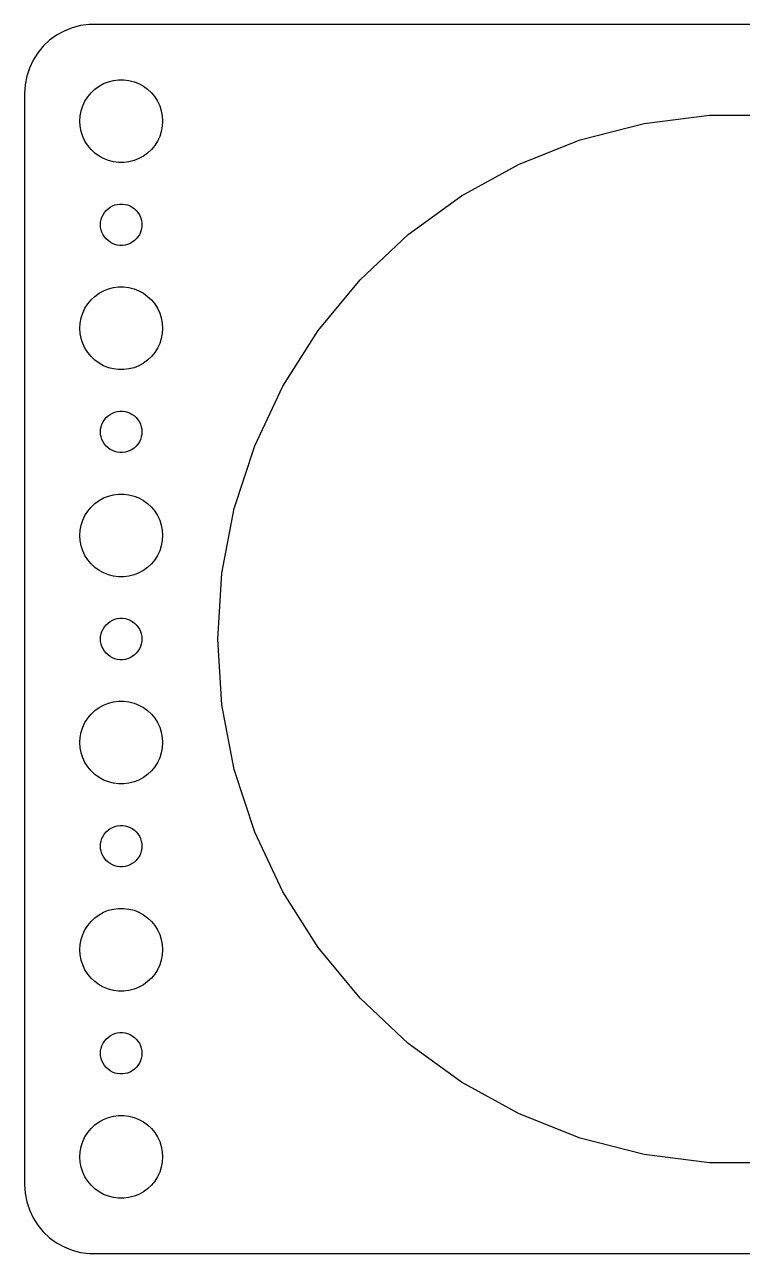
# Model space of a CAD drawing. Header units: metres. Extents: x -52 to 52, y -44 to 44.
# Drawn here: x -52 to 0, y -44.5 to 44.5 of the extents above; entities that cross this region are included whole.
import ezdxf

# ---------------------------------------------------------------- set-up
doc = ezdxf.new("R2010")
doc.units = ezdxf.units.M

msp = doc.modelspace()

# ---------------------------------------------------------------- linework, layer by layer
for p, q in [((-47.3139, 44.4901), (-47.9369, 44.4114)), ((47.3139, 44.4901), (-47.3139, 44.4901)), ((-49.6791, 43.7216), (-50.1871, 43.3526)), ((-49.1289, 44.0241), (-49.6791, 43.7216)), ((-48.5451, 44.2553), (-49.1289, 44.0241)), ((-47.9369, 44.4114), (-48.5451, 44.2553)), ((-50.6448, 42.9227), (-51.0451, 42.4389)), ((-50.1871, 43.3526), (-50.6448, 42.9227)), ((-51.3815, 41.9088), (-51.6489, 41.3406)), ((-51.0451, 42.4389), (-51.3815, 41.9088)), ((-51.6489, 41.3406), (-51.8429, 40.7434)), ((-51.9606, 40.1267), (-52, 39.5)), ((-51.8429, 40.7434), (-51.9606, 40.1267)), ((-46.6075, 40.033), (-46.2773, 40.2145)), ((-46.2773, 40.2145), (-45.927, 40.3532)), ((-45.927, 40.3532), (-45.5621, 40.4469)), ((-45.5621, 40.4469), (-45.1884, 40.4941)), ((-45.1884, 40.4941), (-44.8116, 40.4941)), ((-44.8116, 40.4941), (-44.4379, 40.4469)), ((-44.4379, 40.4469), (-44.0729, 40.3532)), ((-44.0729, 40.3532), (-43.7227, 40.2145)), ((-43.7227, 40.2145), (-43.3925, 40.033)), ((-52, 39.5), (-52, -39.5)), ((-47.6289, 38.9453), (-47.427, 39.2634)), ((-47.427, 39.2634), (-47.1869, 39.5536)), ((-47.1869, 39.5536), (-46.9123, 39.8115)), ((-46.9123, 39.8115), (-46.6075, 40.033)), ((-43.3925, 40.033), (-43.0877, 39.8115)), ((-43.0877, 39.8115), (-42.8131, 39.5536)), ((-42.8131, 39.5536), (-42.5729, 39.2634)), ((-42.5729, 39.2634), (-42.3711, 38.9453)), ((-47.9057, 38.2461), (-47.7893, 38.6044)), ((-47.7893, 38.6044), (-47.6289, 38.9453)), ((-42.3711, 38.9453), (-42.2107, 38.6044)), ((-42.2107, 38.6044), (-42.0942, 38.2461)), ((-48, 37.5), (-47.9763, 37.876)), ((-47.9763, 37.124), (-48, 37.5)), ((-47.9763, 37.876), (-47.9057, 38.2461)), ((-42.0942, 38.2461), (-42.0237, 37.876)), ((-42.0237, 37.876), (-42, 37.5)), ((-42, 37.5), (-42.0237, 37.124)), ((-7.12048, 37.3269), (-2.38603, 37.925)), ((-2.38603, 37.925), (2.38603, 37.925)), ((-47.9057, 36.7539), (-47.9763, 37.124)), ((-47.7893, 36.3956), (-47.9057, 36.7539)), ((-42.0942, 36.7539), (-42.2107, 36.3956)), ((-42.0237, 37.124), (-42.0942, 36.7539)), ((-11.7426, 36.1401), (-7.12048, 37.3269)), ((-47.6289, 36.0547), (-47.7893, 36.3956)), ((-47.427, 35.7366), (-47.6289, 36.0547)), ((-47.1869, 35.4464), (-47.427, 35.7366)), ((-42.5729, 35.7366), (-42.8131, 35.4464)), ((-42.3711, 36.0547), (-42.5729, 35.7366)), ((-42.2107, 36.3956), (-42.3711, 36.0547)), ((-16.1796, 34.3834), (-11.7426, 36.1401)), ((-46.9123, 35.1885), (-47.1869, 35.4464)), ((-46.6075, 34.967), (-46.9123, 35.1885)), ((-46.2773, 34.7855), (-46.6075, 34.967)), ((-45.927, 34.6468), (-46.2773, 34.7855)), ((-43.7227, 34.7855), (-44.0729, 34.6468)), ((-43.3925, 34.967), (-43.7227, 34.7855)), ((-43.0877, 35.1885), (-43.3925, 34.967)), ((-42.8131, 35.4464), (-43.0877, 35.1885)), ((-45.5621, 34.5531), (-45.927, 34.6468)), ((-45.1884, 34.5059), (-45.5621, 34.5531)), ((-44.8116, 34.5059), (-45.1884, 34.5059)), ((-44.4379, 34.5531), (-44.8116, 34.5059)), ((-44.0729, 34.6468), (-44.4379, 34.5531)), ((-20.3614, 32.0845), (-16.1796, 34.3834)), ((-24.2221, 29.2795), (-20.3614, 32.0845)), ((-46.0934, 31.0268), (-45.9561, 31.1558)), ((-45.9561, 31.1558), (-45.8037, 31.2665)), ((-45.8037, 31.2665), (-45.6387, 31.3572)), ((-45.6387, 31.3572), (-45.4635, 31.4266)), ((-45.4635, 31.4266), (-45.2811, 31.4734)), ((-45.2811, 31.4734), (-45.0942, 31.497)), ((-45.0942, 31.497), (-44.9058, 31.497)), ((-44.9058, 31.497), (-44.7189, 31.4734)), ((-44.7189, 31.4734), (-44.5365, 31.4266)), ((-44.5365, 31.4266), (-44.3613, 31.3572)), ((-44.3613, 31.3572), (-44.1963, 31.2665)), ((-44.1963, 31.2665), (-44.0439, 31.1558)), ((-44.0439, 31.1558), (-43.9065, 31.0268)), ((-46.4882, 30.188), (-46.4529, 30.373)), ((-46.4529, 30.373), (-46.3947, 30.5522)), ((-46.3947, 30.5522), (-46.3145, 30.7226)), ((-46.3145, 30.7226), (-46.2135, 30.8817)), ((-46.2135, 30.8817), (-46.0934, 31.0268)), ((-43.9065, 31.0268), (-43.7865, 30.8817)), ((-43.7865, 30.8817), (-43.6855, 30.7226)), ((-43.6855, 30.7226), (-43.6053, 30.5522)), ((-43.6053, 30.5522), (-43.5471, 30.373)), ((-43.5471, 30.373), (-43.5118, 30.188)), ((-46.5, 30), (-46.4882, 30.188)), ((-46.4882, 29.812), (-46.5, 30)), ((-46.4529, 29.627), (-46.4882, 29.812)), ((-46.3947, 29.4478), (-46.4529, 29.627)), ((-46.3145, 29.2774), (-46.3947, 29.4478)), ((-43.6053, 29.4478), (-43.6855, 29.2774)), ((-43.5471, 29.627), (-43.6053, 29.4478)), ((-43.5118, 29.812), (-43.5471, 29.627)), ((-43.5118, 30.188), (-43.5, 30)), ((-43.5, 30), (-43.5118, 29.812)), ((-46.2135, 29.1183), (-46.3145, 29.2774)), ((-46.0934, 28.9732), (-46.2135, 29.1183)), ((-45.9561, 28.8442), (-46.0934, 28.9732)), ((-45.8037, 28.7335), (-45.9561, 28.8442)), ((-45.6387, 28.6427), (-45.8037, 28.7335)), ((-45.4635, 28.5734), (-45.6387, 28.6427)), ((-45.2811, 28.5266), (-45.4635, 28.5734)), ((-45.0942, 28.503), (-45.2811, 28.5266)), ((-44.9058, 28.503), (-45.0942, 28.503)), ((-44.7189, 28.5266), (-44.9058, 28.503)), ((-44.5365, 28.5734), (-44.7189, 28.5266)), ((-44.3613, 28.6427), (-44.5365, 28.5734)), ((-44.1963, 28.7335), (-44.3613, 28.6427)), ((-44.0439, 28.8442), (-44.1963, 28.7335)), ((-43.9065, 28.9732), (-44.0439, 28.8442)), ((-43.7865, 29.1183), (-43.9065, 28.9732)), ((-43.6855, 29.2774), (-43.7865, 29.1183)), ((-27.7008, 26.0128), (-24.2221, 29.2795)), ((-30.7426, 22.3358), (-27.7008, 26.0128)), ((-46.9123, 24.8115), (-46.6075, 25.033)), ((-46.6075, 25.033), (-46.2773, 25.2145)), ((-46.2773, 25.2145), (-45.927, 25.3532)), ((-45.927, 25.3532), (-45.5621, 25.4469)), ((-45.5621, 25.4469), (-45.1884, 25.4941)), ((-45.1884, 25.4941), (-44.8116, 25.4941)), ((-44.8116, 25.4941), (-44.4379, 25.4469)), ((-44.4379, 25.4469), (-44.0729, 25.3532)), ((-44.0729, 25.3532), (-43.7227, 25.2145)), ((-43.7227, 25.2145), (-43.3925, 25.033)), ((-43.3925, 25.033), (-43.0877, 24.8115)), ((-47.6289, 23.9453), (-47.427, 24.2634)), ((-47.427, 24.2634), (-47.1869, 24.5536)), ((-47.1869, 24.5536), (-46.9123, 24.8115)), ((-43.0877, 24.8115), (-42.8131, 24.5536)), ((-42.8131, 24.5536), (-42.5729, 24.2634)), ((-42.5729, 24.2634), (-42.3711, 23.9453)), ((-47.9763, 22.876), (-47.9057, 23.2461)), ((-47.9057, 23.2461), (-47.7893, 23.6044)), ((-47.7893, 23.6044), (-47.6289, 23.9453)), ((-42.3711, 23.9453), (-42.2107, 23.6044)), ((-42.2107, 23.6044), (-42.0942, 23.2461)), ((-42.0942, 23.2461), (-42.0237, 22.876)), ((-48, 22.5), (-47.9763, 22.876)), ((-47.9763, 22.124), (-48, 22.5)), ((-42.0237, 22.876), (-42, 22.5)), ((-42, 22.5), (-42.0237, 22.124)), ((-33.2997, 18.3066), (-30.7426, 22.3358)), ((-47.9057, 21.7539), (-47.9763, 22.124)), ((-47.7893, 21.3956), (-47.9057, 21.7539)), ((-47.6289, 21.0547), (-47.7893, 21.3956)), ((-42.2107, 21.3956), (-42.3711, 21.0547)), ((-42.0942, 21.7539), (-42.2107, 21.3956)), ((-42.0237, 22.124), (-42.0942, 21.7539)), ((-47.427, 20.7366), (-47.6289, 21.0547)), ((-47.1869, 20.4464), (-47.427, 20.7366)), ((-42.5729, 20.7366), (-42.8131, 20.4464)), ((-42.3711, 21.0547), (-42.5729, 20.7366)), ((-46.9123, 20.1884), (-47.1869, 20.4464)), ((-46.6075, 19.967), (-46.9123, 20.1884)), ((-46.2773, 19.7855), (-46.6075, 19.967)), ((-45.927, 19.6468), (-46.2773, 19.7855)), ((-45.5621, 19.5531), (-45.927, 19.6468)), ((-44.0729, 19.6468), (-44.4379, 19.5531)), ((-43.7227, 19.7855), (-44.0729, 19.6468)), ((-43.3925, 19.967), (-43.7227, 19.7855)), ((-43.0877, 20.1884), (-43.3925, 19.967)), ((-42.8131, 20.4464), (-43.0877, 20.1884)), ((-45.1884, 19.5059), (-45.5621, 19.5531)), ((-44.8116, 19.5059), (-45.1884, 19.5059)), ((-44.4379, 19.5531), (-44.8116, 19.5059)), ((-35.3315, 13.9887), (-33.2997, 18.3066)), ((-46.2135, 15.8817), (-46.0934, 16.0268)), ((-46.0934, 16.0268), (-45.9561, 16.1558)), ((-45.9561, 16.1558), (-45.8037, 16.2665)), ((-45.8037, 16.2665), (-45.6387, 16.3572)), ((-45.6387, 16.3572), (-45.4635, 16.4266)), ((-45.4635, 16.4266), (-45.2811, 16.4734)), ((-45.2811, 16.4734), (-45.0942, 16.497)), ((-45.0942, 16.497), (-44.9058, 16.497)), ((-44.9058, 16.497), (-44.7189, 16.4734)), ((-44.7189, 16.4734), (-44.5365, 16.4266)), ((-44.5365, 16.4266), (-44.3613, 16.3572)), ((-44.3613, 16.3572), (-44.1963, 16.2665)), ((-44.1963, 16.2665), (-44.0439, 16.1558)), ((-44.0439, 16.1558), (-43.9065, 16.0268)), ((-43.9065, 16.0268), (-43.7865, 15.8817)), ((-46.5, 15), (-46.4882, 15.188)), ((-46.4882, 15.188), (-46.4529, 15.373)), ((-46.4529, 15.373), (-46.3947, 15.5522)), ((-46.3947, 15.5522), (-46.3145, 15.7226)), ((-46.3145, 15.7226), (-46.2135, 15.8817)), ((-43.7865, 15.8817), (-43.6855, 15.7226)), ((-43.6855, 15.7226), (-43.6053, 15.5522)), ((-43.6053, 15.5522), (-43.5471, 15.373)), ((-43.5471, 15.373), (-43.5118, 15.188)), ((-43.5118, 15.188), (-43.5, 15)), ((-46.4882, 14.812), (-46.5, 15)), ((-46.4529, 14.627), (-46.4882, 14.812)), ((-46.3947, 14.4478), (-46.4529, 14.627)), ((-46.3145, 14.2774), (-46.3947, 14.4478)), ((-46.2135, 14.1183), (-46.3145, 14.2774)), ((-43.6855, 14.2774), (-43.7865, 14.1183)), ((-43.6053, 14.4478), (-43.6855, 14.2774)), ((-43.5471, 14.627), (-43.6053, 14.4478)), ((-43.5118, 14.812), (-43.5471, 14.627)), ((-43.5, 15), (-43.5118, 14.812)), ((-46.0934, 13.9732), (-46.2135, 14.1183)), ((-45.9561, 13.8442), (-46.0934, 13.9732)), ((-45.8037, 13.7335), (-45.9561, 13.8442)), ((-45.6387, 13.6427), (-45.8037, 13.7335)), ((-45.4635, 13.5734), (-45.6387, 13.6427)), ((-45.2811, 13.5266), (-45.4635, 13.5734)), ((-45.0942, 13.5029), (-45.2811, 13.5266)), ((-44.9058, 13.5029), (-45.0942, 13.5029)), ((-44.7189, 13.5266), (-44.9058, 13.5029)), ((-44.5365, 13.5734), (-44.7189, 13.5266)), ((-44.3613, 13.6427), (-44.5365, 13.5734)), ((-44.1963, 13.7335), (-44.3613, 13.6427)), ((-44.0439, 13.8442), (-44.1963, 13.7335)), ((-43.9065, 13.9732), (-44.0439, 13.8442)), ((-43.7865, 14.1183), (-43.9065, 13.9732)), ((-36.8062, 9.45021), (-35.3315, 13.9887)), ((-47.1869, 9.55363), (-46.9123, 9.81154)), ((-46.9123, 9.81154), (-46.6075, 10.033)), ((-46.6075, 10.033), (-46.2773, 10.2145)), ((-46.2773, 10.2145), (-45.927, 10.3532)), ((-45.927, 10.3532), (-45.5621, 10.4469)), ((-45.5621, 10.4469), (-45.1884, 10.4941)), ((-45.1884, 10.4941), (-44.8116, 10.4941)), ((-44.8116, 10.4941), (-44.4379, 10.4469)), ((-44.4379, 10.4469), (-44.0729, 10.3532)), ((-44.0729, 10.3532), (-43.7227, 10.2145)), ((-43.7227, 10.2145), (-43.3925, 10.033)), ((-43.3925, 10.033), (-43.0877, 9.81154)), ((-43.0877, 9.81154), (-42.8131, 9.55363)), ((-47.7893, 8.60437), (-47.6289, 8.94525)), ((-47.6289, 8.94525), (-47.427, 9.26335)), ((-47.427, 9.26335), (-47.1869, 9.55363)), ((-42.8131, 9.55363), (-42.5729, 9.26335)), ((-42.5729, 9.26335), (-42.3711, 8.94525)), ((-42.3711, 8.94525), (-42.2107, 8.60437)), ((-37.7003, 4.76265), (-36.8062, 9.45021)), ((-47.9763, 7.87599), (-47.9057, 8.24606)), ((-47.9057, 8.24606), (-47.7893, 8.60437)), ((-42.2107, 8.60437), (-42.0942, 8.24606)), ((-42.0942, 8.24606), (-42.0237, 7.87599)), ((-48, 7.5), (-47.9763, 7.87599)), ((-47.9763, 7.12399), (-48, 7.5)), ((-47.9057, 6.75392), (-47.9763, 7.12399)), ((-42.0237, 7.12399), (-42.0942, 6.75392)), ((-42.0237, 7.87599), (-42, 7.5)), ((-42, 7.5), (-42.0237, 7.12399)), ((-47.7893, 6.39561), (-47.9057, 6.75392)), ((-47.6289, 6.05473), (-47.7893, 6.39561)), ((-42.2107, 6.39561), (-42.3711, 6.05473)), ((-42.0942, 6.75392), (-42.2107, 6.39561)), ((-47.427, 5.73663), (-47.6289, 6.05473)), ((-47.1869, 5.44635), (-47.427, 5.73663)), ((-46.9123, 5.18845), (-47.1869, 5.44635)), ((-42.8131, 5.44635), (-43.0877, 5.18845)), ((-42.5729, 5.73663), (-42.8131, 5.44635)), ((-42.3711, 6.05473), (-42.5729, 5.73663)), ((-46.6075, 4.96701), (-46.9123, 5.18845)), ((-46.2773, 4.78551), (-46.6075, 4.96701)), ((-45.927, 4.64682), (-46.2773, 4.78551)), ((-45.5621, 4.55313), (-45.927, 4.64682)), ((-45.1884, 4.50591), (-45.5621, 4.55313)), ((-44.8116, 4.50591), (-45.1884, 4.50591)), ((-44.4379, 4.55313), (-44.8116, 4.50591)), ((-44.0729, 4.64682), (-44.4379, 4.55313)), ((-43.7227, 4.78551), (-44.0729, 4.64682)), ((-43.3925, 4.96701), (-43.7227, 4.78551)), ((-43.0877, 5.18845), (-43.3925, 4.96701)), ((-38, 0), (-37.7003, 4.76265)), ((-46.2135, 0.88167), (-46.0934, 1.02681)), ((-46.0934, 1.02681), (-45.9561, 1.15576)), ((-45.9561, 1.15576), (-45.8037, 1.26648)), ((-45.8037, 1.26648), (-45.6387, 1.35724)), ((-45.6387, 1.35724), (-45.4635, 1.42657)), ((-45.4635, 1.42657), (-45.2811, 1.47342)), ((-45.2811, 1.47342), (-45.0942, 1.49704)), ((-45.0942, 1.49704), (-44.9058, 1.49704)), ((-44.9058, 1.49704), (-44.7189, 1.47342)), ((-44.7189, 1.47342), (-44.5365, 1.42657)), ((-44.5365, 1.42657), (-44.3613, 1.35724)), ((-44.3613, 1.35724), (-44.1963, 1.26648)), ((-44.1963, 1.26648), (-44.0439, 1.15576)), ((-44.0439, 1.15576), (-43.9065, 1.02681)), ((-43.9065, 1.02681), (-43.7865, 0.88167)), ((-46.5, 0), (-46.4882, 0.18799)), ((-46.4882, -0.18799), (-46.5, 0)), ((-46.4882, 0.18799), (-46.4529, 0.37303)), ((-46.4529, 0.37303), (-46.3947, 0.55219)), ((-46.3947, 0.55219), (-46.3145, 0.72263)), ((-46.3145, 0.72263), (-46.2135, 0.88167)), ((-43.7865, 0.88167), (-43.6855, 0.72263)), ((-43.6855, 0.72263), (-43.6053, 0.55219)), ((-43.6053, 0.55219), (-43.5471, 0.37303)), ((-43.5471, 0.37303), (-43.5118, 0.18799)), ((-43.5118, 0.18799), (-43.5, 0)), ((-43.5, 0), (-43.5118, -0.18799)), ((-37.7003, -4.76265), (-38, 0)), ((-46.4529, -0.37303), (-46.4882, -0.18799)), ((-46.3947, -0.55219), (-46.4529, -0.37303)), ((-46.3145, -0.72263), (-46.3947, -0.55219)), ((-46.2135, -0.88167), (-46.3145, -0.72263)), ((-46.0934, -1.02681), (-46.2135, -0.88167)), ((-43.7865, -0.88167), (-43.9065, -1.02681)), ((-43.6855, -0.72263), (-43.7865, -0.88167)), ((-43.6053, -0.55219), (-43.6855, -0.72263)), ((-43.5471, -0.37303), (-43.6053, -0.55219)), ((-43.5118, -0.18799), (-43.5471, -0.37303)), ((-45.9561, -1.15576), (-46.0934, -1.02681)), ((-45.8037, -1.26648), (-45.9561, -1.15576)), ((-45.6387, -1.35724), (-45.8037, -1.26648)), ((-45.4635, -1.42657), (-45.6387, -1.35724)), ((-45.2811, -1.47342), (-45.4635, -1.42657)), ((-45.0942, -1.49704), (-45.2811, -1.47342)), ((-44.9058, -1.49704), (-45.0942, -1.49704)), ((-44.7189, -1.47342), (-44.9058, -1.49704)), ((-44.5365, -1.42657), (-44.7189, -1.47342)), ((-44.3613, -1.35724), (-44.5365, -1.42657)), ((-44.1963, -1.26648), (-44.3613, -1.35724)), ((-44.0439, -1.15576), (-44.1963, -1.26648)), ((-43.9065, -1.02681), (-44.0439, -1.15576)), ((-47.1869, -5.44635), (-46.9123, -5.18845)), ((-46.9123, -5.18845), (-46.6075, -4.96701)), ((-46.6075, -4.96701), (-46.2773, -4.78551)), ((-46.2773, -4.78551), (-45.927, -4.64682)), ((-45.927, -4.64682), (-45.5621, -4.55313)), ((-45.5621, -4.55313), (-45.1884, -4.50591)), ((-45.1884, -4.50591), (-44.8116, -4.50591)), ((-44.8116, -4.50591), (-44.4379, -4.55313)), ((-44.4379, -4.55313), (-44.0729, -4.64682)), ((-44.0729, -4.64682), (-43.7227, -4.78551)), ((-43.7227, -4.78551), (-43.3925, -4.96701)), ((-43.3925, -4.96701), (-43.0877, -5.18845)), ((-43.0877, -5.18845), (-42.8131, -5.44635)), ((-36.8062, -9.45021), (-37.7003, -4.76265)), ((-47.7893, -6.39561), (-47.6289, -6.05473)), ((-47.6289, -6.05473), (-47.427, -5.73663)), ((-47.427, -5.73663), (-47.1869, -5.44635)), ((-42.8131, -5.44635), (-42.5729, -5.73663)), ((-42.5729, -5.73663), (-42.3711, -6.05473)), ((-42.3711, -6.05473), (-42.2107, -6.39561)), ((-47.9763, -7.12399), (-47.9057, -6.75392)), ((-47.9057, -6.75392), (-47.7893, -6.39561)), ((-42.2107, -6.39561), (-42.0942, -6.75392)), ((-42.0942, -6.75392), (-42.0237, -7.12399)), ((-48, -7.5), (-47.9763, -7.12399)), ((-47.9763, -7.87599), (-48, -7.5)), ((-47.9057, -8.24606), (-47.9763, -7.87599)), ((-42.0237, -7.87599), (-42.0942, -8.24606)), ((-42.0237, -7.12399), (-42, -7.5)), ((-42, -7.5), (-42.0237, -7.87599)), ((-47.7893, -8.60437), (-47.9057, -8.24606)), ((-47.6289, -8.94525), (-47.7893, -8.60437)), ((-42.2107, -8.60437), (-42.3711, -8.94525)), ((-42.0942, -8.24606), (-42.2107, -8.60437)), ((-47.427, -9.26335), (-47.6289, -8.94525)), ((-47.1869, -9.55363), (-47.427, -9.26335)), ((-46.9123, -9.81154), (-47.1869, -9.55363)), ((-42.8131, -9.55363), (-43.0877, -9.81154)), ((-42.5729, -9.26335), (-42.8131, -9.55363)), ((-42.3711, -8.94525), (-42.5729, -9.26335)), ((-35.3315, -13.9887), (-36.8062, -9.45021)), ((-46.6075, -10.033), (-46.9123, -9.81154)), ((-46.2773, -10.2145), (-46.6075, -10.033)), ((-45.927, -10.3532), (-46.2773, -10.2145)), ((-45.5621, -10.4469), (-45.927, -10.3532)), ((-45.1884, -10.4941), (-45.5621, -10.4469)), ((-44.8116, -10.4941), (-45.1884, -10.4941)), ((-44.4379, -10.4469), (-44.8116, -10.4941)), ((-44.0729, -10.3532), (-44.4379, -10.4469)), ((-43.7227, -10.2145), (-44.0729, -10.3532)), ((-43.3925, -10.033), (-43.7227, -10.2145)), ((-43.0877, -9.81154), (-43.3925, -10.033)), ((-46.3145, -14.2774), (-46.2135, -14.1183)), ((-46.2135, -14.1183), (-46.0934, -13.9732)), ((-46.0934, -13.9732), (-45.9561, -13.8442)), ((-45.9561, -13.8442), (-45.8037, -13.7335)), ((-45.8037, -13.7335), (-45.6387, -13.6427)), ((-45.6387, -13.6427), (-45.4635, -13.5734)), ((-45.4635, -13.5734), (-45.2811, -13.5266)), ((-45.2811, -13.5266), (-45.0942, -13.5029)), ((-45.0942, -13.5029), (-44.9058, -13.5029)), ((-44.9058, -13.5029), (-44.7189, -13.5266)), ((-44.7189, -13.5266), (-44.5365, -13.5734)), ((-44.5365, -13.5734), (-44.3613, -13.6427)), ((-44.3613, -13.6427), (-44.1963, -13.7335)), ((-44.1963, -13.7335), (-44.0439, -13.8442)), ((-44.0439, -13.8442), (-43.9065, -13.9732)), ((-43.9065, -13.9732), (-43.7865, -14.1183)), ((-43.7865, -14.1183), (-43.6855, -14.2774)), ((-33.2997, -18.3066), (-35.3315, -13.9887)), ((-46.5, -15), (-46.4882, -14.812)), ((-46.4882, -15.188), (-46.5, -15)), ((-46.4882, -14.812), (-46.4529, -14.627)), ((-46.4529, -14.627), (-46.3947, -14.4478)), ((-46.3947, -14.4478), (-46.3145, -14.2774)), ((-43.6855, -14.2774), (-43.6053, -14.4478)), ((-43.6053, -14.4478), (-43.5471, -14.627)), ((-43.5471, -14.627), (-43.5118, -14.812)), ((-43.5118, -14.812), (-43.5, -15)), ((-43.5, -15), (-43.5118, -15.188)), ((-46.4529, -15.373), (-46.4882, -15.188)), ((-46.3947, -15.5522), (-46.4529, -15.373)), ((-46.3145, -15.7226), (-46.3947, -15.5522)), ((-46.2135, -15.8817), (-46.3145, -15.7226)), ((-46.0934, -16.0268), (-46.2135, -15.8817)), ((-43.7865, -15.8817), (-43.9065, -16.0268)), ((-43.6855, -15.7226), (-43.7865, -15.8817)), ((-43.6053, -15.5522), (-43.6855, -15.7226)), ((-43.5471, -15.373), (-43.6053, -15.5522)), ((-43.5118, -15.188), (-43.5471, -15.373)), ((-45.9561, -16.1558), (-46.0934, -16.0268)), ((-45.8037, -16.2665), (-45.9561, -16.1558)), ((-45.6387, -16.3572), (-45.8037, -16.2665)), ((-45.4635, -16.4266), (-45.6387, -16.3572)), ((-45.2811, -16.4734), (-45.4635, -16.4266)), ((-45.0942, -16.497), (-45.2811, -16.4734)), ((-44.9058, -16.497), (-45.0942, -16.497)), ((-44.7189, -16.4734), (-44.9058, -16.497)), ((-44.5365, -16.4266), (-44.7189, -16.4734)), ((-44.3613, -16.3572), (-44.5365, -16.4266)), ((-44.1963, -16.2665), (-44.3613, -16.3572)), ((-44.0439, -16.1558), (-44.1963, -16.2665)), ((-43.9065, -16.0268), (-44.0439, -16.1558)), ((-30.7426, -22.3358), (-33.2997, -18.3066)), ((-45.927, -19.6468), (-45.5621, -19.5531)), ((-45.5621, -19.5531), (-45.1884, -19.5059)), ((-45.1884, -19.5059), (-44.8116, -19.5059)), ((-44.8116, -19.5059), (-44.4379, -19.5531)), ((-44.4379, -19.5531), (-44.0729, -19.6468)), ((-47.427, -20.7366), (-47.1869, -20.4464)), ((-47.1869, -20.4464), (-46.9123, -20.1884)), ((-46.9123, -20.1884), (-46.6075, -19.967)), ((-46.6075, -19.967), (-46.2773, -19.7855)), ((-46.2773, -19.7855), (-45.927, -19.6468)), ((-44.0729, -19.6468), (-43.7227, -19.7855)), ((-43.7227, -19.7855), (-43.3925, -19.967)), ((-43.3925, -19.967), (-43.0877, -20.1884)), ((-43.0877, -20.1884), (-42.8131, -20.4464)), ((-42.8131, -20.4464), (-42.5729, -20.7366)), ((-47.7893, -21.3956), (-47.6289, -21.0547)), ((-47.6289, -21.0547), (-47.427, -20.7366)), ((-42.5729, -20.7366), (-42.3711, -21.0547)), ((-42.3711, -21.0547), (-42.2107, -21.3956)), ((-48, -22.5), (-47.9763, -22.124)), ((-47.9763, -22.124), (-47.9057, -21.7539)), ((-47.9057, -21.7539), (-47.7893, -21.3956)), ((-42.2107, -21.3956), (-42.0942, -21.7539)), ((-42.0942, -21.7539), (-42.0237, -22.124)), ((-42.0237, -22.124), (-42, -22.5)), ((-47.9763, -22.876), (-48, -22.5)), ((-47.9057, -23.2461), (-47.9763, -22.876)), ((-42.0237, -22.876), (-42.0942, -23.2461)), ((-42, -22.5), (-42.0237, -22.876)), ((-27.7008, -26.0128), (-30.7426, -22.3358)), ((-47.7893, -23.6044), (-47.9057, -23.2461)), ((-47.6289, -23.9453), (-47.7893, -23.6044)), ((-47.427, -24.2634), (-47.6289, -23.9453)), ((-42.3711, -23.9453), (-42.5729, -24.2634)), ((-42.2107, -23.6044), (-42.3711, -23.9453)), ((-42.0942, -23.2461), (-42.2107, -23.6044)), ((-47.1869, -24.5536), (-47.427, -24.2634)), ((-46.9123, -24.8115), (-47.1869, -24.5536)), ((-46.6075, -25.033), (-46.9123, -24.8115)), ((-43.0877, -24.8115), (-43.3925, -25.033)), ((-42.8131, -24.5536), (-43.0877, -24.8115)), ((-42.5729, -24.2634), (-42.8131, -24.5536)), ((-46.2773, -25.2145), (-46.6075, -25.033)), ((-45.927, -25.3532), (-46.2773, -25.2145)), ((-45.5621, -25.4469), (-45.927, -25.3532)), ((-45.1884, -25.4941), (-45.5621, -25.4469)), ((-44.8116, -25.4941), (-45.1884, -25.4941)), ((-44.4379, -25.4469), (-44.8116, -25.4941)), ((-44.0729, -25.3532), (-44.4379, -25.4469)), ((-43.7227, -25.2145), (-44.0729, -25.3532)), ((-43.3925, -25.033), (-43.7227, -25.2145)), ((-24.2221, -29.2795), (-27.7008, -26.0128)), ((-46.3947, -29.4478), (-46.3145, -29.2774)), ((-46.3145, -29.2774), (-46.2135, -29.1183)), ((-46.2135, -29.1183), (-46.0934, -28.9732)), ((-46.0934, -28.9732), (-45.9561, -28.8442)), ((-45.9561, -28.8442), (-45.8037, -28.7335)), ((-45.8037, -28.7335), (-45.6387, -28.6427)), ((-45.6387, -28.6427), (-45.4635, -28.5734)), ((-45.4635, -28.5734), (-45.2811, -28.5266)), ((-45.2811, -28.5266), (-45.0942, -28.503)), ((-45.0942, -28.503), (-44.9058, -28.503)), ((-44.9058, -28.503), (-44.7189, -28.5266)), ((-44.7189, -28.5266), (-44.5365, -28.5734)), ((-44.5365, -28.5734), (-44.3613, -28.6427)), ((-44.3613, -28.6427), (-44.1963, -28.7335)), ((-44.1963, -28.7335), (-44.0439, -28.8442)), ((-44.0439, -28.8442), (-43.9065, -28.9732)), ((-43.9065, -28.9732), (-43.7865, -29.1183)), ((-43.7865, -29.1183), (-43.6855, -29.2774)), ((-43.6855, -29.2774), (-43.6053, -29.4478)), ((-20.3614, -32.0845), (-24.2221, -29.2795)), ((-46.5, -30), (-46.4882, -29.812)), ((-46.4882, -30.188), (-46.5, -30)), ((-46.4882, -29.812), (-46.4529, -29.627)), ((-46.4529, -30.373), (-46.4882, -30.188)), ((-46.4529, -29.627), (-46.3947, -29.4478)), ((-43.6053, -29.4478), (-43.5471, -29.627)), ((-43.5471, -29.627), (-43.5118, -29.812)), ((-43.5118, -30.188), (-43.5471, -30.373)), ((-43.5118, -29.812), (-43.5, -30)), ((-43.5, -30), (-43.5118, -30.188)), ((-46.3947, -30.5522), (-46.4529, -30.373)), ((-46.3145, -30.7226), (-46.3947, -30.5522)), ((-46.2135, -30.8817), (-46.3145, -30.7226)), ((-46.0934, -31.0268), (-46.2135, -30.8817)), ((-45.9561, -31.1558), (-46.0934, -31.0268)), ((-43.9065, -31.0268), (-44.0439, -31.1558)), ((-43.7865, -30.8817), (-43.9065, -31.0268)), ((-43.6855, -30.7226), (-43.7865, -30.8817)), ((-43.6053, -30.5522), (-43.6855, -30.7226)), ((-43.5471, -30.373), (-43.6053, -30.5522)), ((-45.8037, -31.2665), (-45.9561, -31.1558)), ((-45.6387, -31.3572), (-45.8037, -31.2665)), ((-45.4635, -31.4266), (-45.6387, -31.3572)), ((-45.2811, -31.4734), (-45.4635, -31.4266)), ((-45.0942, -31.497), (-45.2811, -31.4734)), ((-44.9058, -31.497), (-45.0942, -31.497)), ((-44.7189, -31.4734), (-44.9058, -31.497)), ((-44.5365, -31.4266), (-44.7189, -31.4734)), ((-44.3613, -31.3572), (-44.5365, -31.4266)), ((-44.1963, -31.2665), (-44.3613, -31.3572)), ((-44.0439, -31.1558), (-44.1963, -31.2665)), ((-16.1796, -34.3834), (-20.3614, -32.0845)), ((-46.2773, -34.7855), (-45.927, -34.6468)), ((-45.927, -34.6468), (-45.5621, -34.5531)), ((-45.5621, -34.5531), (-45.1884, -34.5059)), ((-45.1884, -34.5059), (-44.8116, -34.5059)), ((-44.8116, -34.5059), (-44.4379, -34.5531)), ((-44.4379, -34.5531), (-44.0729, -34.6468)), ((-44.0729, -34.6468), (-43.7227, -34.7855)), ((-11.7426, -36.1401), (-16.1796, -34.3834)), ((-47.427, -35.7366), (-47.1869, -35.4464)), ((-47.1869, -35.4464), (-46.9123, -35.1885)), ((-46.9123, -35.1885), (-46.6075, -34.967)), ((-46.6075, -34.967), (-46.2773, -34.7855)), ((-43.7227, -34.7855), (-43.3925, -34.967)), ((-43.3925, -34.967), (-43.0877, -35.1885)), ((-43.0877, -35.1885), (-42.8131, -35.4464)), ((-42.8131, -35.4464), (-42.5729, -35.7366)), ((-47.9057, -36.7539), (-47.7893, -36.3956)), ((-47.7893, -36.3956), (-47.6289, -36.0547)), ((-47.6289, -36.0547), (-47.427, -35.7366)), ((-42.5729, -35.7366), (-42.3711, -36.0547)), ((-42.3711, -36.0547), (-42.2107, -36.3956)), ((-42.2107, -36.3956), (-42.0942, -36.7539)), ((-7.12048, -37.3269), (-11.7426, -36.1401)), ((-48, -37.5), (-47.9763, -37.124)), ((-47.9763, -37.124), (-47.9057, -36.7539)), ((-42.0942, -36.7539), (-42.0237, -37.124)), ((-42.0237, -37.124), (-42, -37.5)), ((-2.38603, -37.925), (-7.12048, -37.3269)), ((-47.9763, -37.876), (-48, -37.5)), ((-47.9057, -38.2461), (-47.9763, -37.876)), ((-47.7893, -38.6044), (-47.9057, -38.2461)), ((-42.0942, -38.2461), (-42.2107, -38.6044)), ((-42.0237, -37.876), (-42.0942, -38.2461)), ((-42, -37.5), (-42.0237, -37.876)), ((2.38603, -37.925), (-2.38603, -37.925)), ((-47.6289, -38.9453), (-47.7893, -38.6044)), ((-47.427, -39.2634), (-47.6289, -38.9453)), ((-42.3711, -38.9453), (-42.5729, -39.2634)), ((-42.2107, -38.6044), (-42.3711, -38.9453)), ((-52, -39.5), (-51.9606, -40.1267)), ((-47.1869, -39.5536), (-47.427, -39.2634)), ((-46.9123, -39.8115), (-47.1869, -39.5536)), ((-46.6075, -40.033), (-46.9123, -39.8115)), ((-46.2773, -40.2145), (-46.6075, -40.033)), ((-43.3925, -40.033), (-43.7227, -40.2145)), ((-43.0877, -39.8115), (-43.3925, -40.033)), ((-42.8131, -39.5536), (-43.0877, -39.8115)), ((-42.5729, -39.2634), (-42.8131, -39.5536)), ((-51.9606, -40.1267), (-51.8429, -40.7434)), ((-51.8429, -40.7434), (-51.6489, -41.3406)), ((-45.927, -40.3532), (-46.2773, -40.2145)), ((-45.5621, -40.4469), (-45.927, -40.3532)), ((-45.1884, -40.4941), (-45.5621, -40.4469)), ((-44.8116, -40.4941), (-45.1884, -40.4941)), ((-44.4379, -40.4469), (-44.8116, -40.4941)), ((-44.0729, -40.3532), (-44.4379, -40.4469)), ((-43.7227, -40.2145), (-44.0729, -40.3532)), ((-51.6489, -41.3406), (-51.3815, -41.9088)), ((-51.3815, -41.9088), (-51.0451, -42.4389)), ((-51.0451, -42.4389), (-50.6448, -42.9227)), ((-50.6448, -42.9227), (-50.1871, -43.3526)), ((-50.1871, -43.3526), (-49.6791, -43.7216)), ((-49.6791, -43.7216), (-49.1289, -44.0241)), ((-49.1289, -44.0241), (-48.5451, -44.2553)), ((-48.5451, -44.2553), (-47.9369, -44.4114)), ((-47.9369, -44.4114), (-47.3139, -44.4901)), ((-47.3139, -44.4901), (47.3139, -44.4901))]:
    msp.add_line(p, q)

doc.saveas('drawing.dxf')
